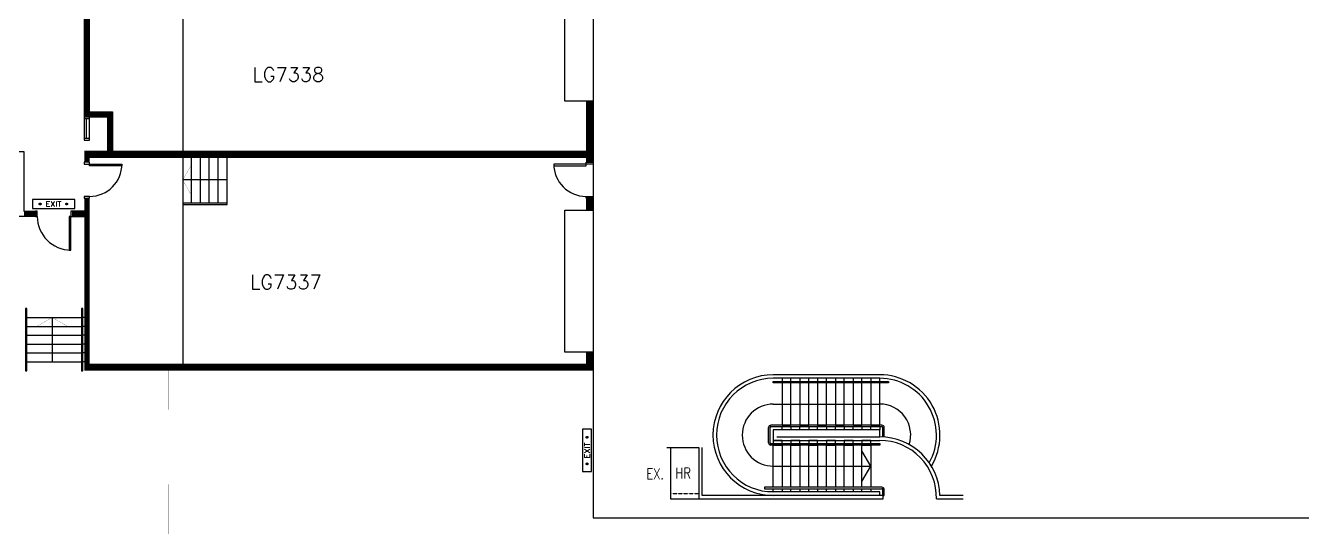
# Model space of a CAD drawing. Header units: millimetres. Extents: x -203861 to 22103, y -44552 to 100121.
# Drawn here: x -69006 to -33005, y -16467 to -2323 of the extents above; entities that cross this region are included whole.
import ezdxf

# ---------------------------------------------------------------- set-up
doc = ezdxf.new("R2010")
doc.units = ezdxf.units.MM
for name, pattern in [('s2097a$0$HIDDEN2', [4.7625, 3.175, -1.5875]), ('s2097a$0$LG7$0$DASHED', [0.75, 0.5, -0.25]), ('s2097a$0$LG7$0$HIDDEN', [0.375, 0.25, -0.125])]:
    doc.linetypes.add(name, pattern=pattern)
for name, color, linetype in [('s2097a$0$LG7$0$20', 1, 'Continuous'), ('s2097a$0$LG7$0$22', 7, 'Continuous'), ('s2097a$0$LG7$0$23', 7, 'Continuous'), ('s2097a$0$LG7$0$25', 7, 'Continuous'), ('s2097a$0$LG7$0$30', 7, 'Continuous'), ('s2097a$0$LG7$0$39', 7, 'Continuous'), ('s2097a$0$LG7$0$42', 7, 'Continuous'), ('s2097a$0$LG7$0$wall to be demolish', 7, 'Continuous'), ('s2097a$0$ROOM-NO', 4, 'Continuous'), ('s2097a$0$solid', 8, 'Continuous')]:
    doc.layers.add(name, color=color, linetype=linetype)
doc.styles.add('s2097a$0$LG7$0$STANDARD', font='SIMPLEX')
doc.styles.add('s2097a$0$STANDARD', font='SIMPLEX')

# ---------------------------------------------------------------- blocks, each defined once
blk = doc.blocks.new('s2097a$0$LG7$0$D1050B')
at = {"layer": 's2097a$0$LG7$0$30', "color": 1, "linetype": 'Continuous'}
for points in [[(0.05, 0.15), (0.1, 0.15), (0.1, 1.1), (0.05, 1.1)], [(0, 0), (0.05, 0), (0.05, 0.15), (0, 0.15)], [(1, 0), (1.05, 0), (1.05, 0.15), (1, 0.15)]]:
    blk.add_lwpolyline(points, close=True, dxfattribs=at)
blk.add_arc((0.05, 0.15), 0.95, 0, 90, dxfattribs=at)
blk = doc.blocks.new('s2097a$0$LG7$0$EXIT')
at = {"layer": 's2097a$0$LG7$0$39', "color": 8, "linetype": 's2097a$0$HIDDEN2', "ltscale": 6}
blk.add_lwpolyline([(-0.586, -0.25), (0.602, -0.25), (0.602, 0), (-0.586, 0)], close=True, dxfattribs=at)
at = {"layer": 's2097a$0$LG7$0$39', "color": 8, "linetype": 's2097a$0$HIDDEN2', "ltscale": 3000}
for centre in [(-0.375, -0.125), (0.375, -0.125)]:
    blk.add_circle(centre, 0.025, dxfattribs=at)
at = {"layer": 's2097a$0$LG7$0$39', "color": 8, "linetype": 's2097a$0$HIDDEN2', "ltscale": 3000, "style": 's2097a$0$LG7$0$STANDARD', "width": 1.1}
blk.add_text('EXIT', height=0.15, rotation=0.0001, dxfattribs=at).set_placement((-0.22, -0.2))
blk = doc.blocks.new('s2097a$0$LG7$0$HAT15')
at = {"layer": 's2097a$0$LG7$0$22', "color": 14, "linetype": 'Continuous'}
for p, q in [((0, 0), (0.15, 0.15)), ((0, 0.15), (0.15, 0))]:
    blk.add_line(p, q, dxfattribs=at)
blk = doc.blocks.new('s2097a$0$LG7$0$HAT')
at = {"layer": 's2097a$0$LG7$0$22', "color": 10, "linetype": 'Continuous'}
for p, q in [((0.075, 0.075), (-0.075, -0.075)), ((-0.075, 0.075), (0.075, -0.075))]:
    blk.add_line(p, q, dxfattribs=at)
blk = doc.blocks.new('s2097a$0$LG7$0$AP')
at = {"layer": 's2097a$0$LG7$0$30', "color": 8, "linetype": 'Continuous'}
blk.add_line((0.05, 0.05), (0.6, 0.05), dxfattribs=at)
for points in [[(0, 0), (0.65, 0), (0.65, 0.15), (0, 0.15)], [(0.05, 0), (0.6, 0), (0.6, 0.15), (0.05, 0.15)]]:
    blk.add_lwpolyline(points, close=True, dxfattribs=at)
blk = doc.blocks.new('s2097a')
at = {"layer": 's2097a$0$LG7$0$20', "color": 14, "linetype": 'Continuous', "const_width": 5}
for points in [[(-67199.9, -6174.8), (-67349.9, -6174.8), (-67349.9, -5849.8), (-67199.9, -5849.8), (-67199.9, -5849.8), (-53199.9, -5849.8), (-53199.9, -4449.8), (-52999.9, -4449.8), (-52999.9, -6174.8), (-53199.9, -6174.8), (-53199.9, -6049.8), (-67199.9, -6049.8)], [(-67349.4, -7187.8), (-67199.9, -7187.8), (-67199.9, -11849.9), (-53199.9, -11849.9), (-53199.9, -11524.8), (-52999.9, -11524.8), (-52999.9, -12049.8), (-67349.9, -12049.8)], [(-53199.9, -7524.8), (-52999.9, -7524.8), (-52999.9, -7187.8), (-53199.9, -7187.8)]]:
    blk.add_lwpolyline(points, close=True, dxfattribs=at)
at = {"layer": 's2097a$0$LG7$0$20', "color": 14, "linetype": 'Continuous'}
for points in [[(-67199.9, -4749.8), (-66549.9, -4749.8), (-66549.9, -5849.8)], [(-67199.9, -4899.8), (-66699.9, -4899.8), (-66699.9, -5849.8)], [(-68724.9, -7549.9), (-68724.9, -7699.9), (-69199.9, -7699.9), (-69199.9, -5874.9), (-69049.9, -5874.9), (-69049.9, -7549.9), (-68724.9, -7549.9)]]:
    blk.add_lwpolyline(points, dxfattribs=at)
blk.add_lwpolyline([(-67674.9, -7699.9), (-67349.9, -7699.9), (-67349.9, -7549.9), (-67674.9, -7549.9)], close=True, dxfattribs=at)
at = {"layer": 's2097a$0$LG7$0$23', "color": 8}
blk.add_line((-52999.9, 5850.1), (-52999.9, -16199.9), dxfattribs=at)
at = {"layer": 's2097a$0$LG7$0$25', "color": 8, "linetype": 'Continuous'}
blk.add_line((-64574.9, -49.9), (-64574.9, -5849.8), dxfattribs=at)
at = {"layer": 's2097a$0$LG7$0$25', "color": 1, "linetype": 'Continuous'}
for p, q in [((-64574.9, -6049.9), (-64574.9, -11849.8)), ((-63324.9, -7324.9), (-63324.9, -6049.9)), ((-63324.8, -6674.8), (-64574.9, -6674.6))]:
    blk.add_line(p, q, dxfattribs=at)
at = {"layer": 's2097a$0$LG7$0$25', "color": 8, "ltscale": 5}
for p, q in [((-64324.9, -7324.9), (-64324.9, -6049.9)), ((-64074.9, -7324.9), (-64074.9, -6049.9)), ((-63824.9, -7324.9), (-63824.9, -6049.9)), ((-63574.9, -7324.9), (-63574.9, -6049.9)), ((-68969.9, -10799.8), (-67429.9, -10799.8)), ((-68969.9, -11049.8), (-67429.9, -11049.8)), ((-68969.9, -11299.8), (-67429.9, -11299.8)), ((-68969.9, -11549.8), (-67429.9, -11549.8))]:
    blk.add_line(p, q, dxfattribs=at)
at = {"layer": 's2097a$0$LG7$0$25', "color": 12, "linetype": 'Continuous'}
for p, q in [((-68969.9, -10549.8), (-67429.9, -10549.8)), ((-68254.8, -10549.8), (-68254.8, -11799.8)), ((-67349.9, -10549.8), (-67389.9, -10549.8)), ((-67349.9, -10799.8), (-67389.9, -10799.8)), ((-67349.9, -11049.8), (-67389.9, -11049.8)), ((-67349.9, -11299.8), (-67389.9, -11299.8)), ((-68969.9, -11799.8), (-67429.9, -11799.8)), ((-67349.9, -11549.8), (-67389.9, -11549.8)), ((-67349.9, -11799.8), (-67389.9, -11799.8))]:
    blk.add_line(p, q, dxfattribs=at)
at = {"layer": 's2097a$0$LG7$0$25', "color": 1, "linetype": 'Continuous', "const_width": 5}
for points in [[(-64574.9, -6674.6), (-64324.9, -6241.6)], [(-64574.9, -6675), (-64324.9, -7108)]]:
    blk.add_lwpolyline(points, dxfattribs=at)
at = {"layer": 's2097a$0$LG7$0$25', "color": 1, "linetype": 'Continuous'}
blk.add_lwpolyline([(-64574.9, -7364.9), (-63324.9, -7364.9), (-63324.9, -7324.9), (-64574.9, -7324.9)], close=True, dxfattribs=at)
at = {"layer": 's2097a$0$LG7$0$25', "color": 12, "linetype": 'Continuous'}
for points in [[(-69009.9, -12049.8), (-68969.9, -12049.8), (-68969.9, -10299.8), (-69009.9, -10299.8)], [(-67429.9, -12049.8), (-67389.9, -12049.8), (-67389.9, -10299.8), (-67429.9, -10299.8)]]:
    blk.add_lwpolyline(points, close=True, dxfattribs=at)
at = {"layer": 's2097a$0$LG7$0$25', "color": 12, "linetype": 'Continuous', "const_width": 5}
for points in [[(-68254.8, -10549.8), (-68687.8, -10799.8)], [(-68254.8, -10549.8), (-67821.8, -10799.8)]]:
    blk.add_lwpolyline(points, dxfattribs=at)
at = {"layer": 's2097a$0$LG7$0$30', "color": 1, "linetype": 'Continuous'}
blk.add_lwpolyline([(-67349.9, -4899.8), (-67199.9, -4899.8), (-67199.9, -1187.9), (-67349.9, -1187.9)], close=True, dxfattribs=at)
at = {"layer": 's2097a$0$LG7$0$30', "color": 14, "linetype": 'Continuous'}
for points in [[(-67199.9, -6174.8), (-67349.9, -6174.8), (-67349.9, -6224.8), (-67199.9, -6224.8)], [(-67199.9, -6224.8), (-66286.9, -6224.8), (-66286.9, -6274.8), (-67199.9, -6274.8)], [(-53199.9, -6224.8), (-54112.9, -6224.8), (-54112.9, -6274.8), (-53199.9, -6274.8)], [(-53199.9, -6174.8), (-52999.9, -6174.8), (-52999.9, -6224.8), (-53199.9, -6224.8)], [(-67199.9, -7137.8), (-67349.4, -7137.8), (-67349.4, -7187.8), (-67199.9, -7187.8)], [(-53199.9, -7137.8), (-52999.9, -7137.8), (-52999.9, -7187.8), (-53199.9, -7187.8)]]:
    blk.add_lwpolyline(points, close=True, dxfattribs=at)
for centre, start, end in [((-67199.9, -6224.8), 270, 0), ((-53199.9, -6224.8), 180, 270)]:
    blk.add_arc(centre, 913, start, end, dxfattribs=at)
at = {"layer": 's2097a$0$LG7$0$42', "color": 15, "linetype": 's2097a$0$LG7$0$DASHED', "ltscale": 5}
blk.add_line((-52999.9, -16199.9), (-30999.9, -16199.9), dxfattribs=at)
at = {"layer": 's2097a$0$LG7$0$42', "color": 8}
blk.add_lwpolyline([(-52999.9, -4449.8), (-53799.9, -4449.8), (-53799.9, -449.8), (-52999.9, -449.8)], close=True, dxfattribs=at)
at = {"layer": 's2097a$0$LG7$0$42', "color": 1}
blk.add_lwpolyline([(-52999.9, -11524.8), (-53799.9, -11524.8), (-53799.9, -7524.8), (-52999.9, -7524.8)], close=True, dxfattribs=at)
at = {"layer": 's2097a$0$LG7$0$42', "color": 15, "linetype": 's2097a$0$LG7$0$HIDDEN', "const_width": 5}
blk.add_lwpolyline([(-64987.9, -17896.4), (-64975.7, -12049.8)], dxfattribs=at)
at = {"layer": 's2097a$0$LG7$0$wall to be demolish', "color": 14, "linetype": 'Continuous'}
for p, q in [((-44924.7, -12164.2), (-47924.7, -12164.2)), ((-44924.7, -12264.2), (-47924.7, -12264.2)), ((-47924.7, -12989.4), (-44924.7, -12989.4)), ((-48054.7, -14079.2), (-48054.7, -13649.2)), ((-48014.7, -14079.2), (-48014.7, -13649.2)), ((-44859.7, -13584.2), (-47989.7, -13584.2)), ((-47989.7, -13624.2), (-44859.7, -13624.2)), ((-44834.7, -13916.6), (-44834.7, -13649.2)), ((-44794.7, -13919.2), (-44794.7, -13649.2)), ((-47924.7, -13714.2), (-47924.7, -14014.2)), ((-45174.7, -14739.2), (-45424.7, -14306.2)), ((-47924.7, -14739.2), (-45174.7, -14739.2)), ((-45424.7, -15172.2), (-45174.7, -14739.2)), ((-44834.7, -15564.2), (-44834.7, -15399.2)), ((-44794.7, -15564.2), (-44794.7, -15399.2)), ((-44834.7, -15564.2), (-44794.7, -15564.2)), ((-42574.7, -15564.2), (-43225.4, -15564.2))]:
    blk.add_line(p, q, dxfattribs=at)
at = {"layer": 's2097a$0$LG7$0$wall to be demolish', "color": 14, "linetype": 's2097a$0$LG7$0$HIDDEN'}
blk.add_line((-50824.7, -15514.2), (-50024.7, -15514.2), dxfattribs=at)
at = {"layer": 's2097a$0$LG7$0$wall to be demolish', "color": 14, "linetype": 'Continuous'}
for points in [[(-47924.7, -12354.5), (-44674.7, -12354.5), (-44674.7, -12394.5), (-47924.7, -12394.5)], [(-47674.7, -12354.5), (-47424.7, -12354.5), (-47424.7, -12264.2), (-47674.7, -12264.2)], [(-47674.7, -13584.2), (-47424.7, -13584.2), (-47424.7, -12394.5), (-47674.7, -12394.5)], [(-47174.7, -12354.5), (-46924.7, -12354.5), (-46924.7, -12264.2), (-47174.7, -12264.2)], [(-47174.7, -13584.2), (-46924.7, -13584.2), (-46924.7, -12394.5), (-47174.7, -12394.5)], [(-46674.7, -12354.5), (-46424.7, -12354.5), (-46424.7, -12264.2), (-46674.7, -12264.2)], [(-46674.7, -13584.2), (-46424.7, -13584.2), (-46424.7, -12394.5), (-46674.7, -12394.5)], [(-46174.7, -12354.5), (-45924.7, -12354.5), (-45924.7, -12264.2), (-46174.7, -12264.2)], [(-46174.7, -13584.2), (-45924.7, -13584.2), (-45924.7, -12394.5), (-46174.7, -12394.5)], [(-45674.7, -12354.5), (-45424.7, -12354.5), (-45424.7, -12264.2), (-45674.7, -12264.2)], [(-45674.7, -13584.2), (-45424.7, -13584.2), (-45424.7, -12394.5), (-45674.7, -12394.5)], [(-45174.7, -12354.5), (-44924.7, -12354.5), (-44924.7, -12264.2), (-45174.7, -12264.2)], [(-45174.7, -13584.2), (-44924.7, -13584.2), (-44924.7, -12394.5), (-45174.7, -12394.5)], [(-47674.7, -13624.3), (-47424.7, -13624.3), (-47424.7, -13714.6), (-47674.7, -13714.6)], [(-47174.7, -13624.3), (-46924.7, -13624.3), (-46924.7, -13714.6), (-47174.7, -13714.6)], [(-46674.7, -13624.3), (-46424.7, -13624.3), (-46424.7, -13714.6), (-46674.7, -13714.6)], [(-46174.7, -13624.3), (-45924.7, -13624.3), (-45924.7, -13714.6), (-46174.7, -13714.6)], [(-45674.7, -13624.3), (-45424.7, -13624.3), (-45424.7, -13714.6), (-45674.7, -13714.6)], [(-45174.7, -13624.3), (-44924.7, -13624.3), (-44924.7, -13714.6), (-45174.7, -13714.6)], [(-47924.7, -14104.2), (-47674.7, -14104.2), (-47674.7, -14014.2), (-47924.7, -14014.2)], [(-47424.7, -14104.2), (-47174.7, -14104.2), (-47174.7, -14014.2), (-47424.7, -14014.2)], [(-46924.7, -14104.2), (-46674.7, -14104.2), (-46674.7, -14014.2), (-46924.7, -14014.2)], [(-46424.7, -14104.2), (-46174.7, -14104.2), (-46174.7, -14014.2), (-46424.7, -14014.2)], [(-45924.7, -14104.2), (-45674.7, -14104.2), (-45674.7, -14014.2), (-45924.7, -14014.2)], [(-45424.7, -14104.2), (-45174.7, -14104.2), (-45174.7, -14014.2), (-45424.7, -14014.2)], [(-47674.7, -15334.2), (-47924.7, -15334.2), (-47924.7, -14144.2), (-47674.7, -14144.2)], [(-47174.7, -15334.2), (-47424.7, -15334.2), (-47424.7, -14144.2), (-47174.7, -14144.2)], [(-46674.7, -15334.2), (-46924.7, -15334.2), (-46924.7, -14144.2), (-46674.7, -14144.2)], [(-46174.7, -15334.2), (-46424.7, -15334.2), (-46424.7, -14144.2), (-46174.7, -14144.2)], [(-45674.7, -15334.2), (-45924.7, -15334.2), (-45924.7, -14144.2), (-45674.7, -14144.2)], [(-45174.7, -15334.2), (-45424.7, -15334.2), (-45424.7, -14144.2), (-45174.7, -14144.2)], [(-47924.7, -15374.2), (-47674.7, -15374.2), (-47674.7, -15464.2), (-47924.7, -15464.2)], [(-47424.7, -15374.2), (-47174.7, -15374.2), (-47174.7, -15464.2), (-47424.7, -15464.2)], [(-46924.7, -15374.2), (-46674.7, -15374.2), (-46674.7, -15464.2), (-46924.7, -15464.2)], [(-46424.7, -15374.2), (-46174.7, -15374.2), (-46174.7, -15464.2), (-46424.7, -15464.2)], [(-45924.7, -15374.2), (-45674.7, -15374.2), (-45674.7, -15464.2), (-45924.7, -15464.2)], [(-45424.7, -15374.2), (-45174.7, -15374.2), (-45174.7, -15464.2), (-45424.7, -15464.2)]]:
    blk.add_lwpolyline(points, close=True, dxfattribs=at)
for points in [[(-47824.7, -13914.1), (-44924.7, -13914.1), (-44924.7, -13714.2), (-47924.7, -13714.2), (-47924.7, -14014.2), (-44924.7, -14014.2), (-44924.7, -14014.2)], [(-50924.7, -14214.2), (-50024.7, -14214.2), (-50024.7, -15664.2), (-44824.7, -15664.2)], [(-50824.7, -14206.5), (-50824.7, -15664.2), (-50024.7, -15664.2)], [(-44824.7, -15664.2), (-44824.7, -15564.2), (-49924.7, -15564.2), (-49924.7, -14214.2)], [(-47989.7, -14104.2), (-44924.7, -14104.2), (-44924.7, -14144.2), (-47989.7, -14144.2)], [(-44859.7, -15334.2), (-48174.7, -15334.2), (-48174.7, -15374.2), (-44859.7, -15374.2)], [(-44924.7, -15564.2), (-44924.7, -15464.2), (-48074.7, -15464.2)], [(-43325.5, -15664.2), (-42574.7, -15664.2)]]:
    blk.add_lwpolyline(points, dxfattribs=at)
for centre, radius, start, end in [((-47924.7, -13864.2), 1700, 90, 270), ((-44924.7, -13864.2), 1700, 329.0222, 90), ((-47924.7, -13864.2), 1600, 90, 270), ((-44924.7, -13864.2), 1600, 330.79431, 90), ((-47924.7, -13864.2), 874.8, 90, 270), ((-44924.7, -13864.2), 874.8, 342.16467, 90), ((-47989.7, -13649.2), 65, 90, 180), ((-47989.7, -13649.2), 25, 90, 180), ((-44859.7, -13649.2), 65, 0, 90), ((-44859.7, -13649.2), 25, 0, 90), ((-44924.7, -15614.2), 1700, 1.69125, 90), ((-44924.7, -15614.2), 1600, 358.20919, 90), ((-47989.7, -14079.2), 65, 180, 270), ((-47989.7, -14079.2), 25, 180, 270), ((-44859.7, -15399.2), 65, 0, 90), ((-44859.7, -15399.2), 25, 0, 90)]:
    blk.add_arc(centre, radius, start, end, dxfattribs=at)
at = {"layer": 's2097a$0$solid', "linetype": 'Continuous'}
for points, const_width in [([(-67274.7, -1187.9), (-67274.7, -4899.8)], 150), ([(-53099.9, -4449.8), (-53099.9, -6174.8)], 200), ([(-67199.9, -4824.8), (-66549.9, -4824.8)], 150), ([(-66624.9, -5849.8), (-66624.9, -4899.8)], 150), ([(-67274.7, -5849.8), (-67274.7, -6174.8)], 150), ([(-53199.9, -5949.8), (-67199.9, -5949.8)], 200), ([(-67274.7, -7187.8), (-67274.7, -12049.8)], 150), ([(-53099.9, -7187.8), (-53099.9, -7524.8)], 200), ([(-68724.9, -7624.9), (-69049.9, -7624.9)], 150), ([(-67674.9, -7624.9), (-67349.4, -7624.9)], 150), ([(-53099.9, -11524.8), (-53099.9, -11849.9)], 200), ([(-67274.7, -11949.8), (-52999.9, -11949.8)], 200)]:
    blk.add_lwpolyline(points, dxfattribs=dict(at, const_width=const_width))
at = {"zscale": 1000}
for name, p, xscale, yscale, rotation in [('s2097a$0$LG7$0$AP', (-67349.9, -4899.8), 999.9980000000214, 999.9980000000214, 270), ('s2097a$0$LG7$0$HAT15', (-67049.9, -4899.8), 999.9980000000214, 999.9980000000214, 90), ('s2097a$0$LG7$0$HAT15', (-66899.9, -4899.8), 999.9980000000214, 999.9980000000214, 90), ('s2097a$0$LG7$0$HAT15', (-66749.9, -4899.8), 999.9980000000214, 999.9980000000214, 90), ('s2097a$0$LG7$0$HAT15', (-66549.9, -5249.8), 999.9980000000214, 999.9980000000214, 90), ('s2097a$0$LG7$0$HAT15', (-66549.9, -5399.8), 999.9980000000214, 999.9980000000214, 90), ('s2097a$0$LG7$0$HAT15', (-66549.9, -5549.8), 999.9980000000214, 999.9980000000214, 90), ('s2097a$0$LG7$0$HAT15', (-66549.9, -5699.8), 999.9980000000214, 999.9980000000214, 90), ('s2097a$0$LG7$0$HAT15', (-66549.9, -5849.8), 999.9980000000214, 999.9980000000214, 90), ('s2097a$0$LG7$0$HAT15', (-68874.9, -7699.9), 999.9980000000214, 999.9980000000214, 90), ('s2097a$0$LG7$0$HAT15', (-68724.9, -7699.9), 999.9980000000214, 999.9980000000214, 90), ('s2097a$0$LG7$0$D1050B', (-67674.9, -7549.9), 999.9980000001378, 999.9980000001378, 180), ('s2097a$0$LG7$0$EXIT', (-53299.8, -14299.8), 999.9980000000214, 999.9980000000214, 90)]:
    blk.add_blockref(name, p, dxfattribs=dict(at, xscale=xscale, yscale=yscale, rotation=rotation))
at = {"xscale": 999.9980000001378, "yscale": 999.9980000001378, "zscale": 1000}
for name, p in [('s2097a$0$LG7$0$EXIT', (-68219.9, -7226.7)), ('s2097a$0$LG7$0$HAT', (-67599.9, -7624.9)), ('s2097a$0$LG7$0$HAT', (-67449.9, -7624.9))]:
    blk.add_blockref(name, p, dxfattribs=at)
at = {"layer": 's2097a$0$LG7$0$wall to be demolish', "color": 1, "linetype": 'Continuous', "style": 's2097a$0$LG7$0$STANDARD', "width": 0.8}
for s, p in [('EX.', (-51505.9, -15107.7)), ('HR', (-50685.4, -15083.9))]:
    blk.add_text(s, height=300, dxfattribs=at).set_placement(p)
at = {"layer": 's2097a$0$ROOM-NO', "style": 's2097a$0$STANDARD'}
for s, p in [('LG7338', (-62607.7, -3904.3)), ('LG7337', (-62677.8, -9752.1))]:
    blk.add_text(s, height=400, dxfattribs=at).set_placement(p)

msp = doc.modelspace()

# ---------------------------------------------------------------- block references
msp.add_blockref('s2097a', (0, 0))

doc.saveas('drawing.dxf')
